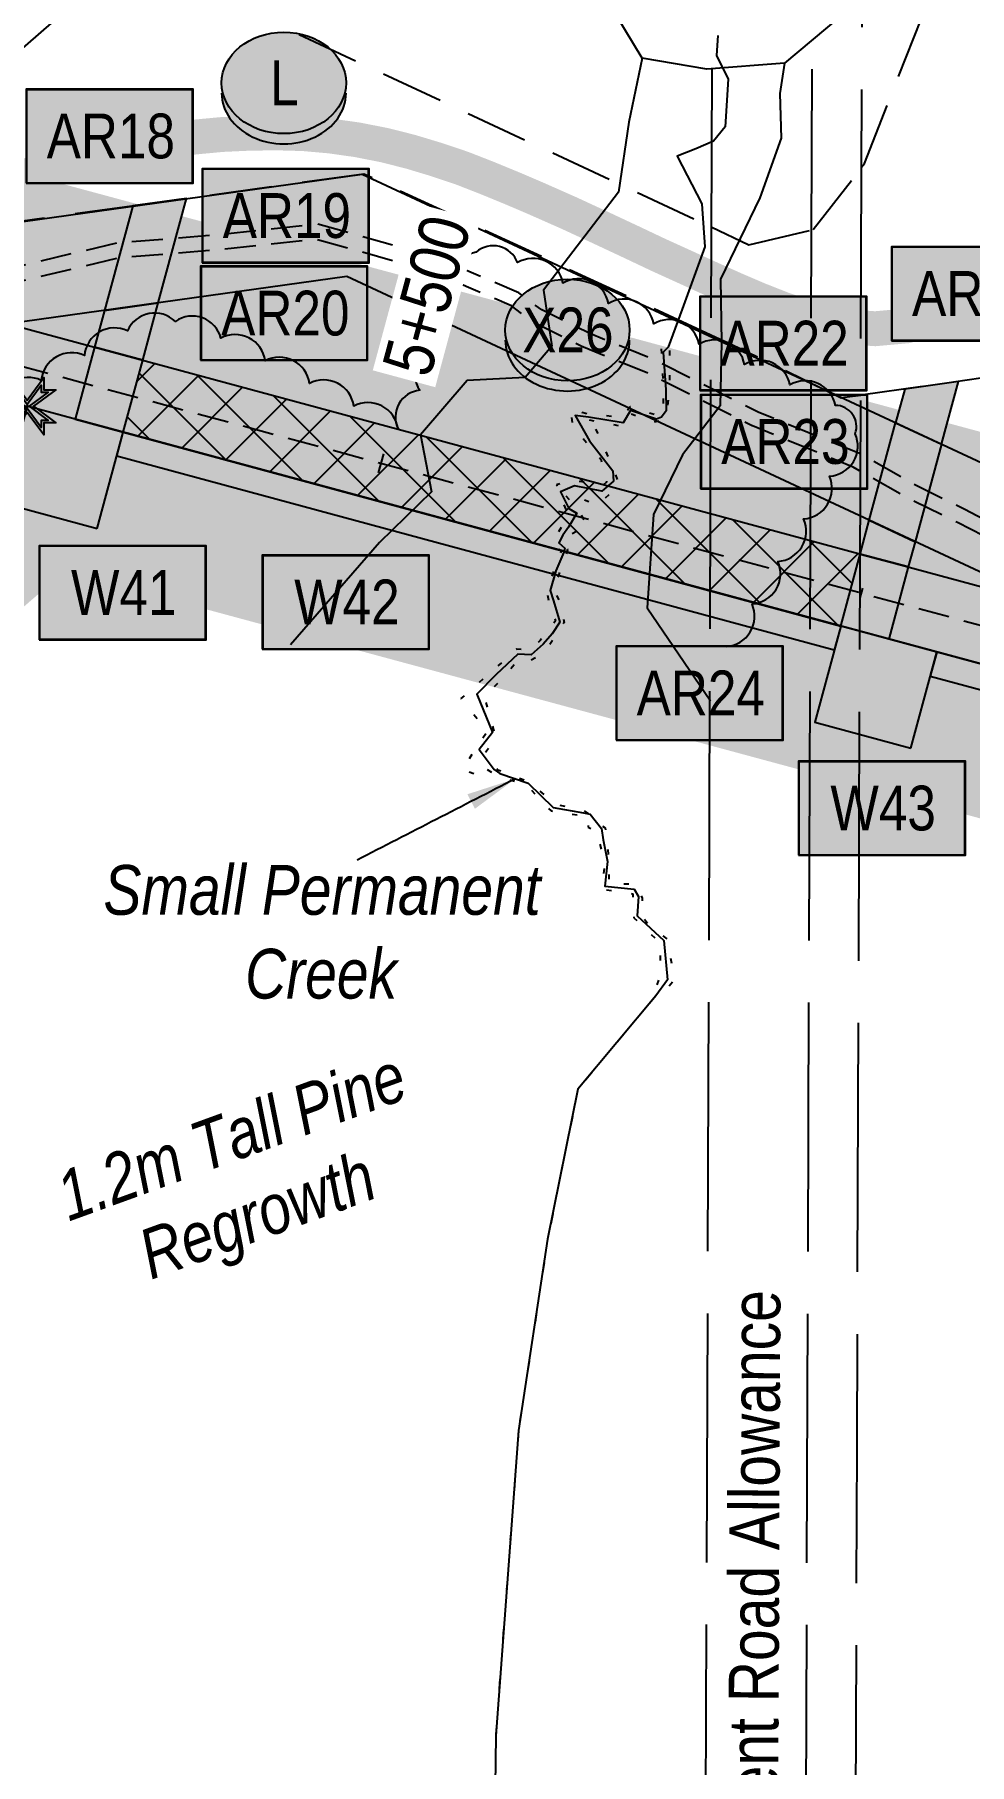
# Model space of a CAD drawing. Extents: x 471563 to 508050, y 6028961 to 6050146.
# Drawn here: x 483512.8 to 483700.6, y 6043755 to 6044102.5 of the extents above; entities that cross this region are included whole.
import ezdxf
from ezdxf.enums import TextEntityAlignment as Align

# ---------------------------------------------------------------- set-up
doc = ezdxf.new("R2010")
doc.units = 0
doc.header["$LTSCALE"] = 5
for name, pattern in [('0', [1, 1, 0]), ('foc-ACCESSROAD', [3.75, 2.5, -1.25]), ('foc-TIELINE', [1.875, 1.25, -0.625]), ('foc-TOPO', [1, 0.2, -0.8]), ('foc-UNSURVEYED', [12.5, 10, -2.5]), ('foc-WHEELTRACKS', [2, 0.4, -1.6]), ('UG_PIPE', [1.875, 1.25, -0.625])]:
    doc.linetypes.add(name, pattern=pattern)
for name, color, linetype in [('AS-PIPE-UG', 44, 'UG_PIPE'), ('AS-ROADS', 254, 'Continuous'), ('C-AR', 13, 'foc-ACCESSROAD'), ('C-RW', 13, 'Continuous'), ('CHAINAGE', 201, 'foc-TIELINE'), ('L-MON', 1, 'Continuous'), ('L-ROAD-T', 7, 'Continuous'), ('L-USEC', 7, 'foc-UNSURVEYED'), ('P-BUFFER-H 30m', 51, 'Continuous'), ('P-CROSSINGS', 250, 'Continuous'), ('P-CROSSINGS AR', 250, 'Continuous'), ('P-PROPOSED', 10, 'Continuous'), ('P-PROPOSED-H', 21, 'Continuous'), ('P-TEMP-BLOCKS', 250, 'Continuous'), ('P-TEMP-BLUE-BORE-H', 131, 'Continuous'), ('P-TEMP-H', 41, 'Continuous'), ('P-TEMP-NO CUT-H', 104, 'Continuous'), ('P-TEMP_ACCESS ROAD', 46, 'Continuous'), ('P-TEMP_WORKSPACE', 46, 'Continuous'), ('P-WORKAREA', 113, 'Continuous'), ('P-WORKAREA-H', 111, 'Continuous'), ('T-BUSH', 110, '0'), ('T-BUSH-T', 110, 'Continuous'), ('T-CREEK', 160, 'Continuous'), ('T-LOW-AREA', 48, 'foc-TOPO'), ('T-SLOPE', 48, 'Continuous'), ('T-WATER-P3', 160, 'foc-WHEELTRACKS'), ('T-WATER-T', 170, 'Continuous'), ('WETLAND', 143, 'Continuous')]:
    doc.layers.add(name, color=color, linetype=linetype)
doc.layers.add('CHAINAGE-T', color=201, linetype='Continuous', lineweight=18)
doc.styles.add('80CG', font='ARIALN.TTF', dxfattribs={"height": 10})
doc.styles.add('80L', font='ARIALN.TTF', dxfattribs={"height": 10})
doc.styles.add('80LS', font='ARIALNI.TTF', dxfattribs={"height": 10})
doc.styles.add('Crossing', font='ARIALN.TTF', dxfattribs={"height": 10})
doc.styles.add('foc-LtypeFont', font='ARIALN.TTF', dxfattribs={"height": 7.35})
doc.styles.add('MtXpl_Arial_Narrow', font='ARIALNI.TTF')
doc.linetypes.add('foc-TOPO-flowdirection-NOLINE', pattern='A,0,[">",foc-LtypeFont,S=0.3,R=0,X=0,Y=-0.945],-20,[">",foc-LtypeFont,S=0.3,R=0,X=0,Y=-0.945],0', length=20)
doc.dimstyles.new('Compass 5 000', dxfattribs={"dimscale": 5, "dimtxt": 9, "dimasz": 2, "dimexe": 0.2, "dimexo": 0.0625, "dimgap": 0.5, "dimtad": 0, "dimtih": 1, "dimtoh": 1, "dimzin": 0, "dimdsep": 46, "dimtxsty": '80CG', "dimcen": 0.1, "dimse1": 1, "dimse2": 1, "dimclrd": 256, "dimclrt": 256, "dimaunit": 1, "dimadec": 4, "dimazin": 0, "dimtfac": 0.06, "dimtofl": 0, "dimtmove": 0, "dimatfit": 1, "dimfxl": 0.2, "dimtolj": 1, "dimtzin": 0, "dimlwd": -1, "dimarcsym": 0})

# ---------------------------------------------------------------- blocks, each defined once
blk = doc.blocks.new('Temp_Area')
h = blk.add_hatch(color=191)
h.dxf.hatch_style = 1
h.paths.add_polyline_path([(-16.83, -9.44), (16.33, -9.44), (16.33, 9.05), (-16.83, 9.05)])
at = {"color": 250}
for points in [[(-17.03, -9.64), (16.53, -9.64), (16.53, 9.25), (-17.03, 9.25)], [(-16.93, -9.54), (16.43, -9.54), (16.43, 9.15), (-16.93, 9.15)]]:
    blk.add_lwpolyline(points, close=True, dxfattribs=at)
at = {"color": 250, "style": '80L'}
blk.add_attdef('TEMPORARY', text='', height=9, dxfattribs=at).set_placement((0, -0.15), align=Align.MIDDLE_CENTER)
blk = doc.blocks.new('Temp_Area3')
h = blk.add_hatch(color=111)
h.dxf.hatch_style = 1
h.paths.add_polyline_path([(-16.83, -9.44), (16.33, -9.44), (16.33, 9.05), (-16.83, 9.05)])
at = {"color": 250}
for points in [[(-17.03, -9.64), (16.53, -9.64), (16.53, 9.25), (-17.03, 9.25)], [(-16.93, -9.54), (16.43, -9.54), (16.43, 9.15), (-16.93, 9.15)]]:
    blk.add_lwpolyline(points, close=True, dxfattribs=at)
at = {"color": 250, "style": '80L'}
blk.add_attdef('TEMPORARY', text='', height=9, dxfattribs=at).set_placement((0, -0.15), align=Align.MIDDLE_CENTER)
blk = doc.blocks.new('xing2')
h = blk.add_hatch(color=50)
h.dxf.hatch_style = 1
edge = h.paths.add_edge_path()
edge.add_ellipse((0, 0), major_axis=(-12.5, 0), ratio=0.816297, start_angle=0, end_angle=360)
h = blk.add_hatch(color=250)
h.dxf.hatch_style = 1
edge = h.paths.add_edge_path()
edge.add_ellipse((0, -2.05), major_axis=(-12.5, 0), ratio=0.816297, start_angle=0, end_angle=180)
edge.add_line((12.5, -2.05), (12.5, 0))
edge.add_ellipse((0, 0), major_axis=(-12.5, 0), ratio=0.816297, start_angle=0, end_angle=180, ccw=False)
edge.add_line((-12.5, 0), (-12.5, -2.05))
at = {"color": 250}
blk.add_ellipse((0, 0), major_axis=(-12.5, 0), ratio=0.816297, dxfattribs=at)
blk.add_ellipse((0, -2.05), major_axis=(-12.5, 0), ratio=0.816297, start_param=0, end_param=3.141593, dxfattribs=at)
at = {"color": 250, "style": 'Crossing'}
blk.add_attdef('CROSSING', text='', height=9, dxfattribs=at).set_placement((0.09, 0.02), align=Align.MIDDLE_CENTER)
at = {"color": 250, "style": 'Crossing', "flags": 1}
for tag, p in [('OWNER', (0.09, -12.49)), ('DESCRIPTION', (0.09, -25.77)), ('LOCATION', (0.09, -39.3)), ('DWG_REF', (0.09, -52.84))]:
    blk.add_attdef(tag, text='', height=9, dxfattribs=at).set_placement(p, align=Align.MIDDLE_CENTER)
blk = doc.blocks.new('TEMP')
h = blk.add_hatch(color=255)
h.dxf.hatch_style = 1
h.paths.add_polyline_path([(0, 0.251), (-0.666, 1.152), (-0.666, 0.666), (-1.152, 0.666), (-0.251, 0), (-1.152, -0.666), (-0.666, -0.666), (-0.666, -1.152), (0, -0.251), (0.666, -1.152), (0.666, -0.666), (1.152, -0.666), (0.251, 0), (1.152, 0.666), (0.666, 0.666), (0.666, 1.152)])
h.paths.add_polyline_path([(0.566, 0.849), (0.566, 0.566), (0.849, 0.566), (0.083, 0), (0.849, -0.566), (0.566, -0.566), (0.566, -0.849), (0, -0.083), (-0.566, -0.849), (-0.566, -0.566), (-0.849, -0.566), (-0.083, 0), (-0.849, 0.566), (-0.566, 0.566), (-0.566, 0.849), (0, 0.083)], flags=16)
h = blk.add_hatch(color=1)
h.dxf.hatch_style = 1
h.paths.add_polyline_path([(0, 0.083), (-0.566, 0.849), (-0.566, 0.566), (-0.849, 0.566), (-0.083, 0), (-0.849, -0.566), (-0.566, -0.566), (-0.566, -0.849), (0, -0.083), (0.566, -0.849), (0.566, -0.566), (0.849, -0.566), (0.083, 0), (0.849, 0.566), (0.566, 0.566), (0.566, 0.849)])
h = blk.add_hatch(color=1)
h.dxf.hatch_style = 1
h.paths.add_polyline_path([(-0.083, 0), (-0.849, 0.566), (-0.566, 0.566), (-0.566, 0.849), (0, 0.083), (0.566, 0.849), (0.566, 0.566), (0.849, 0.566), (0.083, 0), (0.849, -0.566), (0.566, -0.566), (0.566, -0.849), (0, -0.083), (-0.566, -0.849), (-0.566, -0.566), (-0.849, -0.566)])
at = {"color": 1}
for p, q in [((-0.083, 0), (0.083, 0)), ((0, 0.083), (0, -0.083))]:
    blk.add_line(p, q, dxfattribs=at)
at = {"color": 255, "flags": 128}
blk.add_lwpolyline([(-0.251, 0), (-1.152, 0.666), (-0.666, 0.666), (-0.666, 1.152), (0, 0.251), (0.666, 1.152), (0.666, 0.666), (1.152, 0.666), (0.251, 0), (1.152, -0.666), (0.666, -0.666), (0.666, -1.152), (0, -0.251), (-0.666, -1.152), (-0.666, -0.666), (-1.152, -0.666)], close=True, dxfattribs=at)
at = {"color": 1, "flags": 128}
blk.add_lwpolyline([(-0.083, 0), (-0.849, 0.566), (-0.566, 0.566), (-0.566, 0.849), (0, 0.083), (0.566, 0.849), (0.566, 0.566), (0.849, 0.566), (0.083, 0), (0.849, -0.566), (0.566, -0.566), (0.566, -0.849), (0, -0.083), (-0.566, -0.849), (-0.566, -0.566), (-0.849, -0.566)], close=True, dxfattribs=at)
blk = doc.blocks.new('Well_proximity')
h = blk.add_hatch(color=191)
h.dxf.hatch_style = 1
edge = h.paths.add_edge_path()
edge.add_ellipse((0, 0), major_axis=(-12.5, 0), ratio=0.816297, start_angle=0, end_angle=360)
h = blk.add_hatch(color=250)
h.dxf.hatch_style = 1
edge = h.paths.add_edge_path()
edge.add_ellipse((0, -2.05), major_axis=(-12.5, 0), ratio=0.816297, start_angle=0, end_angle=180)
edge.add_line((12.5, -2.05), (12.5, 0))
edge.add_ellipse((0, 0), major_axis=(-12.5, 0), ratio=0.816297, start_angle=0, end_angle=180, ccw=False)
edge.add_line((-12.5, 0), (-12.5, -2.05))
at = {"color": 250}
blk.add_ellipse((0, 0), major_axis=(-12.5, 0), ratio=0.816297, dxfattribs=at)
blk.add_ellipse((0, -2.05), major_axis=(-12.5, 0), ratio=0.816297, start_param=0, end_param=3.141593, dxfattribs=at)
at = {"color": 250, "style": '80L'}
blk.add_attdef('CROSSING', text='', height=9, dxfattribs=at).set_placement((0.09, 0.02), align=Align.MIDDLE_CENTER)

msp = doc.modelspace()

# ---------------------------------------------------------------- hatches: boundary and pattern name
at = {"layer": 'P-BUFFER-H 30m', "linetype": 'Continuous'}
h = msp.add_hatch(color=256, dxfattribs=at)
h.dxf.hatch_style = 1
edge = h.paths.add_edge_path()
edge.add_line((478888.757, 6044432.58), (478883.741, 6044331.776))
edge.add_line((478883.741, 6044331.776), (479003.535, 6044326.054))
edge.add_arc((479002.104, 6044296.104), 29.984, 86.53765, 87.26524, ccw=False)
edge.add_line((479003.915, 6044326.033), (479138.437, 6044317.894))
edge.add_line((479138.437, 6044317.894), (479612.278, 6044306.012))
edge.add_line((479612.278, 6044306.012), (479674.223, 6044307.789))
edge.add_line((479674.223, 6044307.789), (479695.131, 6044311.149))
edge.add_line((479695.131, 6044311.149), (479772.245, 6044331.214))
edge.add_arc((479779.795, 6044302.196), 29.984, 94.73813, 104.58429, ccw=False)
edge.add_line((479777.319, 6044332.077), (479813.624, 6044335.087))
edge.add_arc((479816.101, 6044305.205), 29.984, 91.21033, 94.73813, ccw=False)
edge.add_line((479815.468, 6044335.182), (480119.34, 6044341.602))
edge.add_arc((480119.973, 6044311.625), 29.984, 88.36824, 91.21033, ccw=False)
edge.add_line((480120.827, 6044341.597), (480180.608, 6044339.894))
edge.add_arc((480179.754, 6044309.922), 29.984, 84.87918, 88.36824, ccw=False)
edge.add_line((480182.43, 6044339.786), (480321.203, 6044327.35))
edge.add_arc((480318.527, 6044297.486), 29.984, 83.03242, 84.87918, ccw=False)
edge.add_line((480322.164, 6044327.249), (480501.969, 6044305.275))
edge.add_arc((480498.332, 6044275.512), 29.984, 76.27292, 83.03242, ccw=False)
edge.add_line((480505.447, 6044304.64), (480631.206, 6044273.92))
edge.add_line((480631.206, 6044273.92), (480733.196, 6044253.143))
edge.add_line((480733.196, 6044253.143), (481061.474, 6044236.73))
edge.add_line((481061.474, 6044236.73), (481279.68, 6044235.809))
edge.add_arc((481279.553, 6044205.825), 29.984, 86.73973, 89.75814, ccw=False)
edge.add_line((481281.258, 6044235.761), (481360.431, 6044231.251))
edge.add_arc((481358.726, 6044201.315), 29.984, 83.80731, 86.73973, ccw=False)
edge.add_line((481361.96, 6044231.124), (481436.251, 6044223.063))
edge.add_arc((481433.017, 6044193.254), 29.984, 79.36829, 83.80731, ccw=False)
edge.add_line((481438.549, 6044222.723), (481475.269, 6044215.83))
edge.add_arc((481469.737, 6044186.361), 29.984, 72.68628, 79.36829, ccw=False)
edge.add_line((481478.66, 6044214.987), (481539.941, 6044195.884))
edge.add_arc((481531.018, 6044167.258), 29.984, 60.06437, 72.68628, ccw=False)
edge.add_line((481545.981, 6044193.242), (481575.393, 6044176.305))
edge.add_arc((481560.43, 6044150.321), 29.984, 54.01462, 60.06437, ccw=False)
edge.add_line((481578.048, 6044174.583), (481627.718, 6044138.515))
edge.add_arc((481610.1, 6044114.253), 29.984, 47.93187, 54.01462, ccw=False)
edge.add_line((481630.19, 6044136.512), (481673.17, 6044097.72))
edge.add_arc((481653.08, 6044075.461), 29.984, 42.35075, 47.93187, ccw=False)
edge.add_line((481675.239, 6044095.66), (481703.508, 6044064.648))
edge.add_arc((481681.349, 6044044.449), 29.984, 38.93721, 42.35075, ccw=False)
edge.add_line((481704.672, 6044063.293), (482004.876, 6043691.739))
edge.add_line((482004.876, 6043691.739), (482075.619, 6043613.748))
edge.add_line((482075.619, 6043613.748), (482097.393, 6043596.188))
edge.add_line((482097.393, 6043596.188), (482122.025, 6043582.953))
edge.add_line((482122.025, 6043582.953), (482144.537, 6043574.637))
edge.add_line((482144.537, 6043574.637), (482218.684, 6043558.087))
edge.add_arc((482212.152, 6043528.823), 29.984, 71.40761, 77.41756, ccw=False)
edge.add_line((482221.712, 6043557.242), (482322.277, 6043523.413))
edge.add_arc((482312.717, 6043494.994), 29.984, 58.07957, 71.40761, ccw=False)
edge.add_line((482328.571, 6043520.444), (482465.579, 6043435.096))
edge.add_line((482465.579, 6043435.096), (482488.774, 6043424.371))
edge.add_line((482488.774, 6043424.371), (482515.539, 6043418.319))
edge.add_line((482515.539, 6043418.319), (482549.343, 6043414.205))
edge.add_line((482549.343, 6043414.205), (482598.641, 6043423.012))
edge.add_line((482598.641, 6043423.012), (482611.785, 6043432.898))
edge.add_arc((482629.809, 6043408.936), 29.984, 105.22868, 126.95003, ccw=False)
edge.add_line((482621.933, 6043437.867), (482781.78, 6043481.383))
edge.add_line((482781.78, 6043481.383), (482815.763, 6043493.61))
edge.add_arc((482825.914, 6043465.396), 29.984, 89.79614, 109.78853, ccw=False)
edge.add_line((482826.021, 6043495.38), (482940.231, 6043494.974))
edge.add_line((482940.231, 6043494.974), (482940.483, 6043556.721))
edge.add_arc((482970.467, 6043556.599), 29.984, 149.85715, 179.76636, ccw=False)
edge.add_line((482944.537, 6043571.656), (482970.883, 6043617.027))
edge.add_arc((482996.813, 6043601.97), 29.984, 130.90048, 149.85715, ccw=False)
edge.add_line((482977.181, 6043624.633), (483487.894, 6044067.034))
edge.add_arc((483507.526, 6044044.371), 29.984, 74.88435, 130.90048, ccw=False)
edge.add_line((483515.345, 6044073.318), (483709.411, 6044020.898))
edge.add_line((483709.411, 6044020.898), (484086.076, 6044364.046))
edge.add_arc((484106.269, 6044341.881), 29.984, 86.93075, 132.33403, ccw=False)
edge.add_line((484107.874, 6044371.822), (484383.809, 6044357.027))
edge.add_line((484383.809, 6044357.027), (484607.42, 6044506.829))
edge.add_arc((484624.108, 6044481.918), 29.984, 93.75043, 123.81906, ccw=False)
edge.add_line((484622.147, 6044511.838), (485042.205, 6044539.373))
edge.add_arc((485071.083, 6044531.302), 29.984, 93.74658, 164.38456, ccw=False)
edge.add_line((485069.124, 6044561.222), (485279.156, 6044574.976))
edge.add_line((485279.156, 6044574.976), (485965.918, 6044619.948))
edge.add_arc((485967.877, 6044590.028), 29.984, 91.89883, 93.7466, ccw=False)
edge.add_line((485966.884, 6044619.995), (486170.464, 6044626.745))
edge.add_arc((486171.458, 6044596.777), 29.984, 43.70756, 91.89883, ccw=False)
edge.add_line((486193.133, 6044617.495), (486202.879, 6044617.818))
edge.add_arc((486203.872, 6044587.851), 29.984, 90.15042, 91.89839, ccw=False)
edge.add_line((486203.793, 6044617.835), (486426.998, 6044618.421))
edge.add_arc((486449.399, 6044598.49), 29.984, 90.15032, 138.33952, ccw=False)
edge.add_line((486449.32, 6044628.474), (486941.938, 6044629.766))
edge.add_line((486941.938, 6044629.766), (487450.904, 6044631.092))
edge.add_line((487450.904, 6044631.092), (487474.334, 6044631.152))
edge.add_line((487474.334, 6044631.152), (487527.298, 6044631.291))
edge.add_arc((487545.452, 6044655.155), 29.984, 180.07551, 232.73796, ccw=False)
edge.add_line((487515.468, 6044655.115), (487515.448, 6044670.144))
edge.add_arc((487545.433, 6044670.183), 29.984, 90.11877, 180.07551, ccw=False)
edge.add_line((487545.37, 6044700.167), (487612.691, 6044700.307))
edge.add_arc((487612.753, 6044670.323), 29.984, 0.15, 90.11877, ccw=False)
edge.add_line((487642.737, 6044670.401), (487642.957, 6044586.617))
edge.add_arc((487612.973, 6044586.539), 29.984, -89.85, 0.15, ccw=False)
edge.add_line((487613.051, 6044556.555), (487598.059, 6044556.516))
edge.add_line((487598.059, 6044556.516), (487474.528, 6044556.193))
edge.add_line((487474.528, 6044556.193), (487451.099, 6044556.132))
edge.add_line((487451.099, 6044556.132), (486942.135, 6044554.806))
edge.add_line((486942.135, 6044554.806), (486486.857, 6044553.611))
edge.add_arc((486464.456, 6044573.542), 29.984, 270.15042, 318.33934, ccw=False)
edge.add_line((486464.535, 6044543.558), (486204.676, 6044542.876))
edge.add_line((486204.676, 6044542.876), (486158.295, 6044541.339))
edge.add_arc((486157.301, 6044571.307), 29.984, 223.7083, 271.89839, ccw=False)
edge.add_line((486135.627, 6044550.588), (485970.092, 6044545.1))
edge.add_line((485970.092, 6044545.1), (485284.054, 6044500.175))
edge.add_line((485284.054, 6044500.175), (485117.209, 6044489.25))
edge.add_arc((485088.333, 6044497.324), 29.984, 273.75043, 344.37866, ccw=False)
edge.add_line((485090.294, 6044467.404), (484639.104, 6044437.828))
edge.add_line((484639.104, 6044437.828), (484413.068, 6044286.401))
edge.add_arc((484396.379, 6044311.312), 29.984, 266.93075, 303.81906, ccw=False)
edge.add_line((484394.774, 6044281.37), (484122.649, 6044295.962))
edge.add_line((484122.649, 6044295.962), (483741.672, 6043948.885))
edge.add_arc((483721.479, 6043971.05), 29.984, 254.88435, 312.33403, ccw=False)
edge.add_line((483713.66, 6043942.103), (483518.893, 6043994.713))
edge.add_line((483518.893, 6043994.713), (483031.937, 6043572.891))
edge.add_line((483031.937, 6043572.891), (483015.394, 6043544.402))
edge.add_line((483015.394, 6043544.402), (483015.008, 6043449.715))
edge.add_arc((482985.024, 6043449.838), 29.984, 280.6565, 359.76627, ccw=False)
edge.add_line((482990.569, 6043420.371), (482622.654, 6043351.142))
edge.add_arc((482617.109, 6043380.609), 29.984, 280.11708, 280.6565, ccw=False)
edge.add_line((482622.376, 6043351.091), (482555.876, 6043339.225))
edge.add_arc((482550.609, 6043368.743), 29.984, 263.06137, 280.11708, ccw=False)
edge.add_line((482546.987, 6043338.978), (482504.22, 6043344.183))
edge.add_arc((482507.842, 6043373.947), 29.984, 257.25786, 263.06137, ccw=False)
edge.add_line((482501.229, 6043344.702), (482467.602, 6043352.306))
edge.add_arc((482474.215, 6043381.552), 29.984, 245.18522, 257.25786, ccw=False)
edge.add_line((482461.631, 6043354.336), (482431.584, 6043368.229))
edge.add_arc((482444.168, 6043395.445), 29.984, 238.07957, 245.18522, ccw=False)
edge.add_line((482428.314, 6043369.995), (482293.396, 6043454.04))
edge.add_line((482293.396, 6043454.04), (482200.05, 6043485.441))
edge.add_line((482200.05, 6043485.441), (482125.256, 6043502.135))
edge.add_arc((482131.788, 6043531.399), 29.984, 249.72551, 257.41756, ccw=False)
edge.add_line((482121.398, 6043503.273), (482093.109, 6043513.723))
edge.add_arc((482103.499, 6043541.85), 29.984, 241.75111, 249.72551, ccw=False)
edge.add_line((482089.307, 6043515.437), (482058.225, 6043532.137))
edge.add_arc((482072.417, 6043558.55), 29.984, 231.11363, 241.75111, ccw=False)
edge.add_line((482053.593, 6043535.211), (482025.835, 6043557.597))
edge.add_arc((482044.659, 6043580.937), 29.984, 222.20999, 231.11363, ccw=False)
edge.add_line((482022.45, 6043560.792), (481948.491, 6043642.329))
edge.add_arc((481970.7, 6043662.474), 29.984, 218.93721, 222.20999, ccw=False)
edge.add_line((481947.377, 6043643.63), (481647.207, 6044015.14))
edge.add_line((481647.207, 6044015.14), (481621.318, 6044043.542))
edge.add_line((481621.318, 6044043.542), (481581.739, 6044079.264))
edge.add_line((481581.739, 6044079.264), (481535.926, 6044112.531))
edge.add_line((481535.926, 6044112.531), (481512.884, 6044125.8))
edge.add_line((481512.884, 6044125.8), (481458.859, 6044142.641))
edge.add_line((481458.859, 6044142.641), (481426.432, 6044148.728))
edge.add_line((481426.432, 6044148.728), (481355.019, 6044156.477))
edge.add_line((481355.019, 6044156.477), (481278.178, 6044160.854))
edge.add_line((481278.178, 6044160.854), (481060.129, 6044161.774))
edge.add_arc((481060.256, 6044191.758), 29.984, 267.13767, 269.75814, ccw=False)
edge.add_line((481058.759, 6044161.812), (480726.054, 6044178.446))
edge.add_arc((480727.552, 6044208.393), 29.984, 258.48568, 267.13767, ccw=False)
edge.add_line((480721.566, 6044179.012), (480615.391, 6044200.642))
edge.add_arc((480621.377, 6044230.022), 29.984, 256.27292, 258.48568, ccw=False)
edge.add_line((480614.261, 6044200.895), (480490.239, 6044231.19))
edge.add_line((480490.239, 6044231.19), (480313.791, 6044252.754))
edge.add_line((480313.791, 6044252.754), (480177.104, 6044265.003))
edge.add_line((480177.104, 6044265.003), (480119.808, 6044266.635))
edge.add_line((480119.808, 6044266.635), (479818.513, 6044260.27))
edge.add_line((479818.513, 6044260.27), (479787.369, 6044257.693))
edge.add_line((479787.369, 6044257.693), (479711.897, 6044238.059))
edge.add_arc((479704.348, 6044267.077), 29.984, 279.13219, 284.58201, ccw=False)
edge.add_line((479709.107, 6044237.473), (479683.214, 6044233.311))
edge.add_arc((479678.455, 6044262.915), 29.984, 271.64285, 279.13219, ccw=False)
edge.add_line((479679.314, 6044232.943), (479613.219, 6044231.048))
edge.add_arc((479612.359, 6044261.019), 29.984, 268.5635, 271.64285, ccw=False)
edge.add_line((479611.607, 6044231.045), (479135.762, 6044242.977))
edge.add_arc((479136.514, 6044272.952), 29.984, 266.53765, 268.5635, ccw=False)
edge.add_line((479134.703, 6044243.023), (478999.673, 6044251.192))
edge.add_line((478999.673, 6044251.192), (478870.391, 6044257.368))
edge.add_arc((478871.821, 6044287.318), 29.984, 264.37826, 267.26524, ccw=False)
edge.add_line((478868.884, 6044257.478), (478833.731, 6044260.938))
edge.add_arc((478836.668, 6044290.778), 29.984, 177.15092, 264.37826, ccw=False)
edge.add_line((478806.721, 6044292.268), (478813.89, 6044436.306))
edge.add_arc((478843.837, 6044434.815), 29.984, 87.15092, 177.15092, ccw=False)
edge.add_line((478845.327, 6044464.762), (478860.301, 6044464.017))
edge.add_arc((478858.81, 6044434.07), 29.984, -2.84908, 87.15092, ccw=False)
at = {"layer": 'P-PROPOSED-H', "linetype": 'Continuous'}
h = msp.add_hatch(color=256, dxfattribs=at)
h.dxf.hatch_style = 1
h.paths.add_polyline_path([(478858.81, 6044434.07), (478852.352, 6044304.299), (478872.914, 6044302.275), (479002.104, 6044296.104), (479137.155, 6044287.933), (479612.332, 6044276.017), (479677.044, 6044277.873), (479701.299, 6044281.772), (479779.795, 6044302.196), (479816.101, 6044305.205), (480119.973, 6044311.625), (480179.754, 6044309.922), (480318.527, 6044297.486), (480498.332, 6044275.512), (480624.653, 6044244.655), (480729.433, 6044223.31), (481060.662, 6044206.749), (481279.553, 6044205.825), (481358.726, 6044201.315), (481433.017, 6044193.254), (481469.737, 6044186.361), (481531.018, 6044167.258), (481560.43, 6044150.321), (481610.1, 6044114.253), (481653.08, 6044075.461), (481681.349, 6044044.449), (481982.092, 6043672.229), (482054.979, 6043591.874), (482080.742, 6043571.096), (482109.674, 6043555.551), (482136.038, 6043545.812), (482212.152, 6043528.823), (482312.717, 6043494.994), (482451.305, 6043408.662), (482479.068, 6043395.825), (482510.408, 6043388.738), (482550.187, 6043383.897), (482610.952, 6043394.752), (482629.809, 6043408.936), (482790.808, 6043452.765), (482825.914, 6043465.396), (482970.093, 6043464.883), (482970.467, 6043556.599), (482996.813, 6043601.97), (483507.526, 6044044.371), (483717.456, 6043987.666), (484106.269, 6044341.881), (484392.189, 6044326.55), (484624.108, 6044481.918), (485072.393, 6044511.304), (485071.083, 6044531.302), (485281.115, 6044545.056), (485967.877, 6044590.028), (486171.458, 6044596.777), (486171.789, 6044586.787), (486203.872, 6044587.851), (486449.425, 6044588.495), (486449.399, 6044598.49), (486942.017, 6044599.782), (487450.982, 6044601.108), (487474.411, 6044601.168), (487597.941, 6044601.492), (487597.8, 6044655.292), (487545.452, 6044655.155), (487545.433, 6044670.183), (487612.753, 6044670.323), (487612.973, 6044586.539), (487597.981, 6044586.5), (487474.45, 6044586.177), (487451.021, 6044586.116), (486942.057, 6044584.79), (486464.43, 6044583.537), (486464.456, 6044573.542), (486204.14, 6044572.859), (486157.301, 6044571.307), (486156.97, 6044581.296), (485968.615, 6044575.052), (485282.095, 6044530.096), (485087.023, 6044517.322), (485088.333, 6044497.324), (484629.107, 6044467.221), (484396.379, 6044311.312), (484111.729, 6044326.574), (483721.479, 6043971.05), (483511.315, 6044027.818), (483008.521, 6043592.277), (482985.443, 6043552.533), (482985.024, 6043449.838), (482617.109, 6043380.609), (482550.609, 6043368.743), (482507.842, 6043373.947), (482474.215, 6043381.552), (482444.168, 6043395.445), (482306.277, 6043481.343), (482208.118, 6043514.362), (482131.788, 6043531.399), (482103.499, 6043541.85), (482072.417, 6043558.55), (482044.659, 6043580.937), (481970.7, 6043662.474), (481669.968, 6044034.679), (481642.493, 6044064.821), (481600.646, 6044102.59), (481552.262, 6044137.724), (481524.973, 6044153.439), (481466.111, 6044171.788), (481430.822, 6044178.412), (481357.49, 6044186.369), (481279.095, 6044190.835), (481060.256, 6044191.758), (480727.552, 6044208.393), (480621.377, 6044230.022), (480495.634, 6044260.738), (480316.948, 6044282.575), (480178.871, 6044294.949), (480119.918, 6044296.628), (479816.958, 6044290.228), (479782.321, 6044287.362), (479704.348, 6044267.077), (479678.455, 6044262.915), (479612.359, 6044261.019), (479136.514, 6044272.952), (479001.294, 6044281.133), (478871.821, 6044287.318), (478836.668, 6044290.778), (478843.837, 6044434.815)])
at = {"layer": 'P-TEMP-BLUE-BORE-H'}
h = msp.add_hatch(color=256, dxfattribs=at)
h.dxf.hatch_style = 1
h.paths.add_polyline_path([(483674.723, 6043983.679), (483530.613, 6044022.606), (483534.522, 6044037.079), (483678.633, 6043998.153)])
at = {"layer": 'P-TEMP-H'}
h = msp.add_hatch(color=256, dxfattribs=at)
h.dxf.hatch_style = 1
h.paths.add_polyline_path([(483537.627, 6044048.572), (483526.868, 6044047.07), (483524.873, 6044039.685), (483534.522, 6044037.079)])
h = msp.add_hatch(color=256, dxfattribs=at)
h.dxf.hatch_style = 1
h.paths.add_polyline_path([(483698.351, 6044032.826), (483687.582, 6044031.284), (483685.751, 6044024.506), (483694.946, 6044020.219)])
h = msp.add_hatch(color=256, dxfattribs=at)
h.dxf.hatch_style = 1
h.paths.add_polyline_path([(483525.4, 6044003.308), (483530.613, 6044022.606), (483511.315, 6044027.818), (483506.102, 6044008.52)])
h = msp.add_hatch(color=256, dxfattribs=at)
h.dxf.hatch_style = 1
h.paths.add_polyline_path([(483530.613, 6044022.606), (483674.723, 6043983.679), (483673.42, 6043978.855), (483529.31, 6044017.781)])
h = msp.add_hatch(color=256, dxfattribs=at)
h.dxf.hatch_style = 1
h.paths.add_polyline_path([(483680.46, 6044004.918), (483689.655, 6044000.63), (483688.282, 6043995.546), (483678.633, 6043998.153)])
h = msp.add_hatch(color=256, dxfattribs=at)
h.dxf.hatch_style = 1
h.paths.add_polyline_path([(483688.809, 6043959.169), (483694.021, 6043978.467), (483674.723, 6043983.679), (483669.511, 6043964.381)])
h = msp.add_hatch(color=256, dxfattribs=at)
h.dxf.hatch_style = 1
h.paths.add_polyline_path([(483732.926, 6043967.958), (483694.021, 6043978.467), (483692.718, 6043973.642), (483728.543, 6043963.965)])
at = {"layer": 'P-TEMP-NO CUT-H', "ltscale": 2}
h = msp.add_hatch(dxfattribs=at)
h.set_pattern_fill('ANSI37', color=256, scale=2.49802, angle=90)
h.set_pattern_definition([(135, (257.6555, 3195.074), (-5.608215474, -5.608215474), []), (225, (257.6555, 3195.074), (5.608215474, -5.608215474), [])])
h.paths.add_polyline_path([(483674.723, 6043983.679), (483530.613, 6044022.606), (483534.522, 6044037.079), (483678.633, 6043998.153)])
at = {"layer": 'P-WORKAREA-H'}
h = msp.add_hatch(color=256, dxfattribs=at)
h.dxf.hatch_style = 1
h.paths.add_polyline_path([(483532.536, 6044068.051), (483526.868, 6044047.07), (483537.627, 6044048.572), (483543.292, 6044069.545)])
h = msp.add_hatch(color=256, dxfattribs=at)
h.dxf.hatch_style = 1
h.paths.add_polyline_path([(483524.873, 6044039.685), (483520.964, 6044025.212), (483530.613, 6044022.606), (483534.522, 6044037.079)])
h = msp.add_hatch(color=256, dxfattribs=at)
h.dxf.hatch_style = 1
h.paths.add_polyline_path([(483685.751, 6044024.506), (483694.946, 6044020.219), (483689.655, 6044000.63), (483680.46, 6044004.918)])
h = msp.add_hatch(color=256, dxfattribs=at)
h.dxf.hatch_style = 1
h.paths.add_polyline_path([(483678.633, 6043998.153), (483688.282, 6043995.546), (483684.372, 6043981.073), (483674.723, 6043983.679)])

# ---------------------------------------------------------------- linework, layer by layer
at = {"layer": 'AS-PIPE-UG', "flags": 128}
msp.add_lwpolyline([(484120.026, 6044353.078), (484112.604, 6044352.972), (484106.221, 6044353.383), (484101.957, 6044351.605), (484098.658, 6044350.339), (484092.905, 6044345.406), (484058.018, 6044313.191), (484022.504, 6044280.223), (483964.267, 6044227.202), (483916.855, 6044183.985), (483867.012, 6044137.982), (483806.873, 6044084.446), (483725.892, 6044011.188), (483714.216, 6044001.036), (483711.193, 6044001.127), (483699.504, 6044007.155), (483689.423, 6044012.141), (483678.516, 6044018.329), (483658.142, 6044026.639), (483637.487, 6044037.056), (483624.194, 6044042.477), (483614.682, 6044047.175), (483610.081, 6044050.596), (483593.495, 6044057.714), (483569.658, 6044064.393), (483549.661, 6044062.243), (483529.231, 6044060.584), (483499.757, 6044053.555), (483488.484, 6044043.679), (483466.02, 6044022.61), (483419.01, 6043981.292), (483360.215, 6043930.898), (483308.619, 6043887.575), (483257.013, 6043842.797)], dxfattribs=at)
msp.add_lwpolyline([(484120.069, 6044350.08), (484112.647, 6044349.974, -0.019648), (484112.411, 6044349.98), (484106.728, 6044350.346), (484103.111, 6044348.838, -0.007159), (484103.031, 6044348.806), (484100.216, 6044347.725), (484094.899, 6044343.166), (484060.055, 6044310.991), (484024.544, 6044278.025, -0.0024218), (484024.523, 6044278.006), (483966.286, 6044224.985), (483918.882, 6044181.775), (483869.046, 6044135.779, -0.0044947), (483869.006, 6044135.742), (483808.876, 6044082.214), (483727.904, 6044008.964, -0.0049189), (483727.859, 6044008.925), (483716.183, 6043998.773, -0.1886375), (483714.126, 6043998.039), (483711.103, 6043998.13, -0.111973), (483709.819, 6043998.462), (483698.152, 6044004.479), (483688.094, 6044009.453, -0.0141877), (483687.943, 6044009.533), (483677.205, 6044015.626), (483657.01, 6044023.863, -0.019961), (483656.792, 6044023.962), (483636.244, 6044034.325), (483623.062, 6044039.701, -0.0178864), (483622.866, 6044039.789), (483613.354, 6044044.487, -0.0451788), (483612.893, 6044044.769), (483608.575, 6044047.98), (483592.495, 6044054.88), (483569.405, 6044061.35), (483549.982, 6044059.262, -0.0065197), (483549.904, 6044059.254), (483529.703, 6044057.614), (483501.175, 6044050.811), (483490.498, 6044041.457), (483468.071, 6044020.423, -0.0080799), (483467.999, 6044020.358), (483420.989, 6043979.04, -0.003109), (483420.961, 6043979.015), (483362.166, 6043928.621, -0.0025375), (483362.143, 6043928.602), (483310.566, 6043885.294), (483258.978, 6043840.532)], format="xyb", dxfattribs=at)
at = {"layer": 'AS-ROADS', "const_width": 7, "flags": 128}
msp.add_lwpolyline([(483704.451, 6044051.096), (483700.148, 6044048.377), (483694.139, 6044045.636), (483687.94, 6044043.968), (483681.641, 6044043.397), (483675.333, 6044043.844), (483669.143, 6044045.243), (483663.01, 6044047.352), (483658.213, 6044049.246), (483653.482, 6044051.272), (483648.688, 6044053.419), (483643.62, 6044055.728), (483638.163, 6044058.209), (483632.521, 6044060.879), (483626.567, 6044063.666), (483620.231, 6044066.598), (483613.387, 6044069.626), (483608.612, 6044071.662), (483603.675, 6044073.69), (483598.676, 6044075.644), (483593.534, 6044077.373), (483588.317, 6044078.949), (483583.002, 6044080.29), (483577.593, 6044081.348), (483572.186, 6044082.11), (483566.843, 6044082.582), (483561.399, 6044082.734), (483555.967, 6044082.661), (483550.469, 6044082.41), (483544.91, 6044081.892), (483539.35, 6044081.149), (483533.869, 6044080.175), (483528.441, 6044078.972), (483522.982, 6044077.617), (483517.603, 6044076.144), (483512.248, 6044074.468), (483506.98, 6044072.509)], dxfattribs=at)
at = {"layer": 'C-AR'}
for points in [[(482998.605, 6043658.617), (483451.982, 6044049.196), (483492.622, 6044084.364), (483516.182, 6044104.752), (483531.959, 6044118.405), (483648.702, 6044063.843), (483656.295, 6044060.283), (483669.216, 6044063.319), (483678.903, 6044075.836), (483679.51, 6044076.619), (483706.254, 6044144.75)], [(483709.725, 6044034.455), (483678.744, 6044030.019), (483675.517, 6044029.556), (483674.848, 6044029.46), (483654.267, 6044039.468), (483648.626, 6044042.099), (483578.955, 6044074.449), (483535.353, 6044068.446), (483533.326, 6044068.161), (483502.246, 6044063.849), (483498.979, 6044063.412), (483465.071, 6044034.071), (483032.601, 6043661.502)]]:
    msp.add_lwpolyline(points, dxfattribs=at)
at = {"layer": 'C-RW', "flags": 128}
for points in [[(482981.202, 6043614.894), (483498.907, 6044063.351), (483578.599, 6044074.473), (483713.837, 6044011.41), (484098.989, 6044362.29), (484386.602, 6044346.868)], [(484392.189, 6044326.55), (484106.269, 6044341.881), (483717.456, 6043987.666), (483575.508, 6044053.858), (483507.526, 6044044.371), (482996.813, 6043601.97)]]:
    msp.add_lwpolyline(points, dxfattribs=at)
at = {"layer": 'CHAINAGE', "linetype": 'Continuous'}
for p, q in [((483581.903, 6044014.445), (483582.946, 6044018.305)), ((483678.653, 6043989.347), (483679.174, 6043991.277))]:
    msp.add_line(p, q, dxfattribs=at)
at = {"layer": 'CHAINAGE'}
msp.add_lwpolyline([(483002.667, 6043597.123), (483509.421, 6044036.095), (483719.468, 6043979.358), (484108.999, 6044334.228), (484394.284, 6044318.931)], dxfattribs=at)
at = {"layer": 'L-USEC', "flags": 128}
for points in [[(483649.249, 6044220.615), (483646.444, 6043416.583)], [(483669.366, 6044220.545), (483666.561, 6043416.512)], [(483676.604, 6043416.474), (483678.006, 6043818.49), (483679.408, 6044220.506)]]:
    msp.add_lwpolyline(points, dxfattribs=at)
at = {"layer": 'P-PROPOSED'}
for points in [[(482996.813, 6043601.97), (483507.526, 6044044.371), (483717.456, 6043987.666), (484106.269, 6044341.881), (484392.189, 6044326.55)], [(484396.379, 6044311.312), (484111.729, 6044326.574), (483721.479, 6043971.05), (483511.315, 6044027.818), (483008.521, 6043592.277), (482985.443, 6043552.533), (482985.024, 6043449.838), (482617.109, 6043380.609), (482550.609, 6043368.743), (482507.842, 6043373.947), (482474.215, 6043381.552), (482444.168, 6043395.445), (482306.277, 6043481.343), (482208.118, 6043514.362), (482131.788, 6043531.399), (482103.499, 6043541.85), (482072.417, 6043558.55), (482044.659, 6043580.937), (481970.7, 6043662.474), (481669.968, 6044034.679), (481642.493, 6044064.821), (481600.646, 6044102.59)]]:
    msp.add_lwpolyline(points, dxfattribs=at)
at = {"layer": 'P-TEMP_ACCESS ROAD', "linetype": 'Continuous', "flags": 128}
for points in [[(483537.627, 6044048.572), (483526.868, 6044047.07), (483524.873, 6044039.685), (483534.522, 6044037.079)], [(483698.351, 6044032.826), (483687.582, 6044031.284), (483685.751, 6044024.506), (483694.946, 6044020.219)]]:
    msp.add_lwpolyline(points, close=True, dxfattribs=at)
msp.add_lwpolyline([(483680.46, 6044004.918), (483689.655, 6044000.63), (483688.282, 6043995.546), (483678.633, 6043998.153), (483680.46, 6044004.918)], dxfattribs=at)
at = {"layer": 'P-TEMP_WORKSPACE'}
for points in [[(483525.4, 6044003.308), (483530.613, 6044022.606), (483511.315, 6044027.818), (483506.102, 6044008.52)], [(483530.613, 6044022.606), (483674.723, 6043983.679), (483673.42, 6043978.855), (483529.31, 6044017.781)], [(483688.809, 6043959.169), (483694.021, 6043978.467), (483674.723, 6043983.679), (483669.511, 6043964.381)], [(483732.926, 6043967.958), (483694.021, 6043978.467), (483692.718, 6043973.642), (483728.543, 6043963.965)]]:
    msp.add_lwpolyline(points, close=True, dxfattribs=at)
at = {"layer": 'P-WORKAREA'}
for points in [[(483532.536, 6044068.051), (483526.868, 6044047.07), (483537.627, 6044048.572), (483543.292, 6044069.545)], [(483524.873, 6044039.685), (483520.964, 6044025.212), (483530.613, 6044022.606), (483534.522, 6044037.079)], [(483685.751, 6044024.506), (483694.946, 6044020.219), (483689.655, 6044000.63), (483680.46, 6044004.918)]]:
    msp.add_lwpolyline(points, close=True, dxfattribs=at)
for points in [[(483543.292, 6044069.545), (483532.536, 6044068.051)], [(483678.633, 6043998.153), (483688.282, 6043995.546), (483684.372, 6043981.073), (483674.723, 6043983.679), (483678.633, 6043998.153)]]:
    msp.add_lwpolyline(points, dxfattribs=at)
at = {"layer": 'T-BUSH', "linetype": 'Continuous', "flags": 128}
msp.add_lwpolyline([(483651.734, 6043979.574, 0.5205671), (483656.913, 6043988.122, 0.5205671), (483662.093, 6043996.67, 0.5205671), (483667.272, 6044005.218, 0.5205671), (483672.452, 6044013.765, 0.5205671), (483677.631, 6044022.313, 0.5205671), (483673.648, 6044028.007, 0.5205671), (483664.531, 6044032.102, 0.5205671), (483655.413, 6044036.196, 0.5205671), (483646.296, 6044040.291, 0.5205671), (483637.178, 6044044.386, 0.5205671), (483628.061, 6044048.48, 0.5205671), (483618.943, 6044052.575, 0.5205671), (483609.826, 6044056.669, 0.5205671), (483601.497, 6044058.79, 0.5205671), (483597.718, 6044049.538, 0.5205671), (483593.938, 6044040.285, 0.5205671), (483590.158, 6044031.033, 0.5205671), (483585.813, 6044023.307, 0.5205671), (483576.916, 6044027.862, 0.5205671), (483568.02, 6044032.417, 0.5205671), (483559.123, 6044036.972, 0.5205671), (483550.227, 6044041.527, 0.5205671), (483541.08, 6044044.879, 0.5205671), (483531.487, 6044042.986, 0.5205671), (483522.82, 6044038.009, 0.5205671), (483514.153, 6044033.031, 0.5205671), (483505.486, 6044028.053, 0.5205671)], format="xyb", dxfattribs=at)
at = {"layer": 'T-CREEK', "flags": 128}
msp.add_lwpolyline([(483650.034, 6044102.296), (483649.748, 6044098.25), (483652.094, 6044093.507), (483651.499, 6044083.946), (483649.195, 6044081.061), (483645.648, 6044079.562), (483641.903, 6044078.049), (483646.856, 6044068.498), (483646.925, 6044067.459), (483647.464, 6044059.859), (483642.892, 6044047.307), (483640.043, 6044039.724), (483639.044, 6044038.709), (483639.595, 6044031.154), (483639.681, 6044026.926), (483638.752, 6044025.614), (483637.721, 6044025.202), (483632.471, 6044026.948), (483631.017, 6044024.476), (483624.043, 6044025.668), (483621.411, 6044025.939), (483624.261, 6044020.897), (483628.965, 6044014.861), (483629.067, 6044012.787), (483626.771, 6044010.765), (483621.231, 6044011.854), (483618.427, 6044010.626), (483620.093, 6044007.282), (483621.688, 6044006.345), (483620.075, 6044003.53), (483618.915, 6044001.961), (483618.134, 6044000.42), (483619.301, 6043999.307), (483619.117, 6043998.534), (483617.508, 6043994.777), (483616.374, 6043990.85), (483617.046, 6043988.731), (483618.298, 6043984.445), (483616.777, 6043982.125), (483614.973, 6043980.041), (483612.532, 6043977.894), (483609.859, 6043978.003), (483605.535, 6043973.923), (483601.64, 6043969.986), (483604.76, 6043962.316), (483602.121, 6043958.893), (483605.085, 6043954.88), (483606.26, 6043954.095), (483611.972, 6043952.125), (483616.958, 6043947.231), (483623.048, 6043946.181), (483624.42, 6043945.873), (483626.675, 6043943.046), (483627.04, 6043940.753), (483627.87, 6043936.412), (483627.335, 6043931.441), (483633.208, 6043930.847), (483634.094, 6043929.395), (483633.863, 6043925.513), (483639.194, 6043920.542), (483639.903, 6043912.652), (483637.605, 6043909.411)], dxfattribs=at)
at = {"layer": 'T-CREEK', "linetype": 'foc-TOPO-flowdirection-NOLINE', "flags": 128}
msp.add_lwpolyline([(483650.035, 6044102.296), (483649.749, 6044098.25), (483652.095, 6044093.507), (483651.5, 6044083.946), (483649.196, 6044081.061), (483645.649, 6044079.562), (483641.904, 6044078.049), (483646.857, 6044068.498), (483646.926, 6044067.459), (483647.465, 6044059.859), (483642.893, 6044047.307), (483640.044, 6044039.724), (483639.045, 6044038.709), (483639.596, 6044031.154), (483639.682, 6044026.926), (483638.753, 6044025.614), (483637.722, 6044025.202), (483632.472, 6044026.948), (483631.018, 6044024.476), (483624.044, 6044025.668), (483621.412, 6044025.939), (483624.262, 6044020.897), (483628.966, 6044014.861), (483629.068, 6044012.787), (483626.772, 6044010.765), (483621.232, 6044011.854), (483618.428, 6044010.626), (483620.094, 6044007.282), (483621.689, 6044006.345), (483620.076, 6044003.53), (483618.916, 6044001.961), (483618.135, 6044000.42), (483619.302, 6043999.307), (483619.118, 6043998.534), (483617.509, 6043994.777), (483616.375, 6043990.85), (483617.047, 6043988.731), (483618.299, 6043984.445), (483616.778, 6043982.125), (483614.974, 6043980.041), (483612.533, 6043977.894), (483609.86, 6043978.003), (483605.536, 6043973.923), (483601.641, 6043969.986), (483604.761, 6043962.316), (483602.122, 6043958.893), (483605.086, 6043954.88), (483606.261, 6043954.095), (483611.973, 6043952.125), (483616.959, 6043947.231), (483623.049, 6043946.181), (483624.421, 6043945.873), (483626.676, 6043943.046), (483627.041, 6043940.753), (483627.871, 6043936.412), (483627.336, 6043931.441), (483633.209, 6043930.847), (483634.095, 6043929.395), (483633.864, 6043925.513), (483639.195, 6043920.542), (483639.904, 6043912.652), (483637.606, 6043909.411)], dxfattribs=at)
at = {"layer": 'T-LOW-AREA', "flags": 128}
for points in [[(483638.658, 6044039.392), (483639.126, 6044031.573), (483639.033, 6044026.439), (483638.23, 6044025.83), (483632.419, 6044027.734), (483630.972, 6044025.558), (483624.004, 6044026.253), (483620.423, 6044027.128), (483620.909, 6044023.738), (483623.637, 6044020.562), (483626.549, 6044017.232), (483627.694, 6044012.609), (483626.962, 6044011.963), (483620.695, 6044012.972), (483617.657, 6044012.074), (483619.897, 6044005.965), (483619.272, 6044004.81), (483617.843, 6044002.215), (483617.16, 6044000.131), (483618.56, 6043998.736), (483617.097, 6043994.89), (483615.666, 6043990.538), (483616.195, 6043988.332), (483617.465, 6043984.73), (483614.378, 6043980.77), (483612.312, 6043978.895), (483609.644, 6043979.038), (483598.434, 6043969.124), (483603.789, 6043962.55), (483598.682, 6043954.971), (483601.508, 6043953.868), (483602.509, 6043955.638), (483605.989, 6043953.453), (483611.499, 6043951.85), (483616.539, 6043946.547), (483622.891, 6043945.621), (483624.134, 6043945.204), (483623.985, 6043943.269), (483625.721, 6043942.475), (483627.278, 6043936.017), (483626.811, 6043930.86), (483632.976, 6043929.896), (483632.907, 6043927.759), (483633.194, 6043925.065), (483638.431, 6043920.028), (483638.482, 6043913.488), (483637.07, 6043909.852)], [(483640.342, 6044039.051), (483640.296, 6044031.062), (483639.737, 6044026.09), (483638.672, 6044024.974), (483636.87, 6044024.538), (483632.675, 6044026.248), (483631.221, 6044023.669), (483623.897, 6044025.125), (483623.17, 6044024.419), (483625.427, 6044023.375), (483627.382, 6044019.138), (483630.21, 6044012.236), (483630.071, 6044012), (483625.932, 6044007.885), (483621.165, 6044009.841), (483619.455, 6044009.877), (483621.539, 6044007.613), (483623.914, 6044003.946), (483620.488, 6044002.064), (483619.123, 6044001.031), (483619.855, 6043999.009), (483618.246, 6043994.468), (483616.989, 6043991.066), (483618.507, 6043988.115), (483619.152, 6043984.429), (483615.257, 6043978.375), (483612.348, 6043976.719), (483610.099, 6043977.029), (483606.812, 6043973.055), (483603.094, 6043969.579), (483605.437, 6043961.196), (483603.298, 6043958.152), (483605.846, 6043954.817), (483612.246, 6043952.355), (483617.089, 6043947.99), (483622.986, 6043946.675), (483625.482, 6043945.063), (483625.862, 6043944.072), (483627.401, 6043943.187), (483628.196, 6043936.495), (483628.123, 6043931.873), (483633.438, 6043931.927), (483634.872, 6043929.055), (483634.517, 6043925.887), (483636.02, 6043923.882), (483639.946, 6043920.697), (483641.283, 6043912.582), (483638.054, 6043908.713)]]:
    msp.add_lwpolyline(points, dxfattribs=at)
at = {"layer": 'T-SLOPE', "flags": 128}
for points in [[(483634.855, 6044097.711), (483632.183, 6044084.877), (483630.092, 6044070.845), (483615.023, 6044051.137), (483616.733, 6044039.906), (483611.361, 6044033.577), (483599.672, 6044032.998), (483590.33, 6044022.067), (483592.516, 6044010.616), (483582.104, 6044000.483), (483564.226, 6043979.895)], [(483663.45, 6044096.728), (483662.492, 6044090.661), (483662.754, 6044081.684), (483658.462, 6044069.71), (483650.606, 6044053.358), (483650.754, 6044040.64), (483650.535, 6044027.936), (483642.957, 6044018.091), (483637.127, 6044006.057), (483635.833, 6043987.314), (483648.594, 6043968.648)]]:
    msp.add_lwpolyline(points, dxfattribs=at)
at = {"layer": 'T-WATER-P3', "linetype": 'foc-TOPO-flowdirection-NOLINE', "flags": 128}
msp.add_lwpolyline([(483637.605, 6043909.411), (483621.94, 6043890.657), (483615.863, 6043860.563), (483609.998, 6043822.101), (483609.998, 6043822.101), (483605.429, 6043760.81), (483604.891, 6043720.534), (483612.467, 6043604.543), (483618.66, 6043547.622), (483630.698, 6043477.415), (483634.008, 6043448.348)], dxfattribs=at)
at = {"layer": 'T-WATER-P3', "flags": 128}
for points in [[(483637.605, 6043909.411), (483621.94, 6043890.657), (483615.863, 6043860.563), (483609.998, 6043822.101)], [(483609.998, 6043822.101), (483605.429, 6043760.81), (483604.891, 6043720.534), (483612.467, 6043604.543), (483618.66, 6043547.622), (483630.698, 6043477.415), (483634.008, 6043448.348)]]:
    msp.add_lwpolyline(points, dxfattribs=at)
at = {"layer": 'WETLAND'}
msp.add_lwpolyline([(483684.802, 6044174.475), (483680.349, 6044153.875), (483679.862, 6044132.304), (483679.921, 6044110.595), (483663.45, 6044096.728), (483647.835, 6044095.558), (483634.855, 6044097.711), (483624.219, 6044115.426), (483632.073, 6044125.058), (483643.875, 6044145.263), (483644.359, 6044175.96), (483640.173, 6044202.91), (483662.345, 6044236.931), (483670.378, 6044244.518), (483681.96, 6044255.436), (483692.962, 6044260.227), (483699.233, 6044243.672), (483698.047, 6044224.543), (483689.267, 6044198.352), (483684.802, 6044174.475)], close=True, dxfattribs=at)

# ---------------------------------------------------------------- block references
at = {"layer": 'L-MON', "xscale": 4.997357149999892, "yscale": 4.997357149999892, "zscale": 4.997357149999892}
msp.add_blockref('TEMP', (483511.315, 6044027.818), dxfattribs=at)
at = {"layer": 'P-CROSSINGS', "xscale": 0.99947143, "yscale": 0.99947143, "zscale": 0.99947143}
msp.add_blockref('xing2', (483619.835, 6044043.138), dxfattribs=at).add_auto_attribs({'CROSSING': 'X26'})
at = {"layer": 'P-CROSSINGS AR', "linetype": 'Continuous', "xscale": 0.99947143, "yscale": 0.99947143, "zscale": 0.99947143}
msp.add_blockref('Well_proximity', (483562.873, 6044092.777), dxfattribs=at).add_auto_attribs({'CROSSING': 'L'})
at = {"layer": 'P-TEMP-BLOCKS', "xscale": 0.9994796499999833, "yscale": 0.9994796499999833, "zscale": 0.9994796499999833}
for name, p, values in [('Temp_Area3', (483528.125, 6044082.263), {'TEMPORARY': 'AR18'}), ('Temp_Area', (483563.482, 6044066.282), {'TEMPORARY': 'AR19'}), ('Temp_Area', (483701.94, 6044050.634), {'TEMPORARY': 'AR21'}), ('Temp_Area3', (483563.175, 6044046.689), {'TEMPORARY': 'AR20'}), ('Temp_Area3', (483663.449, 6044040.648), {'TEMPORARY': 'AR22'}), ('Temp_Area', (483663.614, 6044020.903), {'TEMPORARY': 'AR23'}), ('Temp_Area', (483530.717, 6043990.568), {'TEMPORARY': 'W41'}), ('Temp_Area', (483575.544, 6043988.673), {'TEMPORARY': 'W42'}), ('Temp_Area3', (483646.619, 6043970.397), {'TEMPORARY': 'AR24'}), ('Temp_Area', (483683.246, 6043947.281), {'TEMPORARY': 'W43'})]:
    msp.add_blockref(name, p, dxfattribs=at).add_auto_attribs(values)

# ---------------------------------------------------------------- texts
at = {"layer": 'L-ROAD-T', "style": '80L'}
msp.add_text('Theoretic Government Road Allowance', height=10, rotation=89.73766, dxfattribs=at).set_placement((483657.146, 6043750.342), align=Align.MIDDLE_CENTER)
at = {"layer": 'T-BUSH-T', "insert": (483508.921, 6043870.775), "char_height": 9.98955, "attachment_point": 1, "rotation": 20, "style": '80LS'}
msp.add_mtext_dynamic_manual_height_columns('\\pi7.79945;1.2m Tall Pine\\P\\pi19.31878;Regrowth', width=86.76595, gutter_width=50, heights=[0], dxfattribs=at)
at = {"layer": 'T-WATER-T', "style": 'MtXpl_Arial_Narrow'}
for s, height, p in [('Small Permanent', 9.99475, (483526.634, 6043925.693)), ('Creek', 9.9948, (483555.081, 6043908.865))]:
    msp.add_text(s, height=height, dxfattribs=at).set_placement(p)

# ---------------------------------------------------------------- leaders
at = {"layer": 'T-WATER-T', "path_type": 1}
msp.add_leader([(483609.395, 6043953.014), (483577.585, 6043936.667)], dimstyle='Compass 5 000', override={"dimgap": 0.5, "dimtad": 0}, dxfattribs=at)

# ---------------------------------------------------------------- next in the draw order: texts
at = {"layer": 'CHAINAGE-T', "linetype": 'Continuous', "insert": (483586.708, 6044051.397), "char_height": 9.9947, "width": 31.69306, "attachment_point": 2, "rotation": 74.88435, "style": '80L', "bg_fill": 3, "box_fill_scale": 1.15, "bg_fill_color": 256, "bg_fill_true_color": 256, "bg_fill_transparency": 0}
msp.add_mtext('5+500', dxfattribs=at)

doc.saveas('drawing.dxf')
